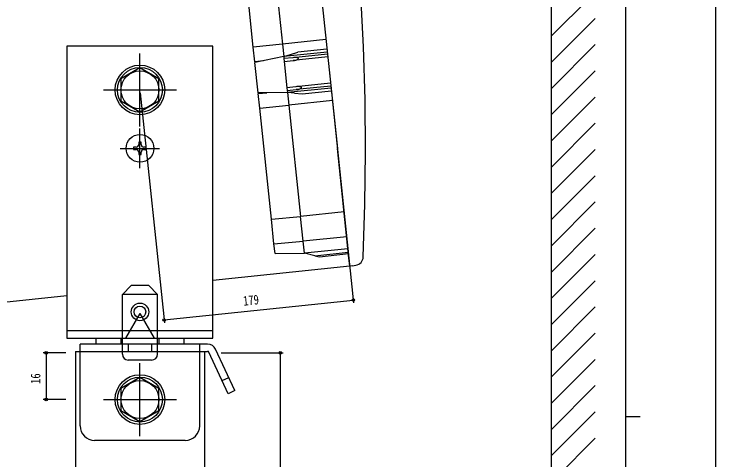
# Model space of a CAD drawing. Units: millimetres on the paper. Extents: x -420 to 420, y -297 to 297.
# Drawn here: x 180.2 to 420.5, y -2.4 to 150.3 of the extents above; entities that cross this region are included whole.
import ezdxf
from ezdxf.enums import TextEntityAlignment as Align

# ---------------------------------------------------------------- set-up
doc = ezdxf.new("R2010")
doc.units = ezdxf.units.MM
for name, color, linetype in [('0-4_YKK_12', 2, 'Continuous'), ('0-5_YKK_13', 4, 'Continuous'), ('0-7_YKK_D', 6, 'Continuous'), ('0-8_YKK_ZWAK', 7, 'Continuous'), ('0-9_YSS_K', 3, 'Continuous')]:
    doc.layers.add(name, color=color, linetype=linetype)
doc.styles.add('ＭＳ ゴシック', font='')
doc.styles.get('ＭＳ ゴシック').set_extended_font_data('MS Gothic')

msp = doc.modelspace()

# ---------------------------------------------------------------- linework, layer by layer
at = {"layer": '0-4_YKK_12'}
for p, q in [((295.125, 63.991), (248.248, 59.064)), ((198.288, 53.813), (81.015, 41.487)), ((201.188, 34.813), (201.188, -23.203)), ((201.188, 34.813), (245.388, 34.813)), ((245.388, 34.813), (245.388, -23.203))]:
    msp.add_line(p, q, dxfattribs=at)
at = {"layer": '0-5_YKK_13'}
for p, q in [((266.723, 190.716), (272.054, 139.996)), ((281.743, 191.308), (290.892, 104.269)), ((262.109, 138.951), (256.882, 188.679)), ((272.054, 139.996), (262.109, 138.951)), ((286.972, 141.564), (272.054, 139.996)), ((272.054, 139.996), (272.503, 135.719)), ((287.421, 137.287), (272.503, 135.719)), ((274.812, 136.414), (277.377, 137.187)), ((287.322, 138.232), (277.377, 137.187)), ((223.288, 111.807), (223.288, 136.818)), ((272.503, 135.719), (262.663, 133.68)), ((272.503, 135.719), (274.812, 136.414)), ((272.503, 135.719), (272.577, 135.023)), ((275.637, 135.345), (272.577, 135.023)), ((272.577, 135.023), (272.681, 134.029)), ((287.494, 136.591), (275.637, 135.345)), ((287.599, 135.597), (275.741, 134.35)), ((272.681, 134.029), (275.741, 134.35)), ((272.681, 134.029), (273.622, 125.078)), ((276.682, 125.4), (273.622, 125.078)), ((273.622, 125.078), (273.726, 124.083)), ((288.54, 126.646), (276.682, 125.4)), ((288.644, 125.651), (276.786, 124.405)), ((210.783, 124.313), (235.794, 124.313)), ((263.781, 123.038), (266.765, 123.352)), ((264.304, 118.066), (263.781, 123.038)), ((273.726, 124.083), (276.786, 124.405)), ((273.726, 124.083), (273.8, 123.387)), ((288.717, 124.955), (273.8, 123.387)), ((276.202, 123.187), (273.8, 123.387)), ((273.8, 123.387), (274.249, 119.111)), ((276.202, 123.187), (278.871, 122.965)), ((278.871, 122.965), (288.817, 124.01)), ((289.167, 120.679), (274.249, 119.111)), ((264.304, 118.066), (274.249, 119.111)), ((268.301, 80.039), (264.304, 118.066)), ((274.249, 119.111), (278.252, 81.021)), ((223.288, 97.563), (223.288, 111.063)), ((216.538, 104.313), (230.038, 104.313)), ((221.998, 104.743), (221.138, 104.743)), ((224.578, 103.883), (225.438, 103.883)), ((294.838, 66.721), (290.892, 104.269)), ((293.17, 82.589), (278.252, 81.021)), ((268.301, 80.039), (278.252, 81.021)), ((269.186, 71.61), (268.301, 80.039)), ((279.15, 72.478), (278.252, 81.021)), ((269.186, 71.61), (279.15, 72.478)), ((294.068, 74.046), (279.15, 72.478)), ((279.58, 68.391), (279.15, 72.478)), ((269.53, 68.341), (269.186, 71.61)), ((294.498, 69.959), (279.58, 68.391)), ((269.53, 68.341), (279.58, 68.391)), ((283.215, 67.567), (279.58, 68.391)), ((283.215, 67.567), (294.623, 68.766)), ((283.215, 67.567), (284.73, 67.223)), ((284.73, 67.223), (294.675, 68.269)), ((296.051, 64.121), (297.177, 64.28)), ((217.288, 54.313), (220.288, 57.313)), ((226.288, 57.313), (220.288, 57.313)), ((229.288, 54.313), (226.288, 57.313)), ((217.288, 37.313), (217.288, 54.313)), ((229.288, 54.313), (217.288, 54.313)), ((229.288, 37.313), (229.288, 54.313)), ((223.288, 47.777), (218.401, 39.313)), ((223.288, 47.777), (228.175, 39.313)), ((248.288, 41.813), (198.288, 41.813)), ((216.788, 39.313), (216.788, 37.313)), ((229.788, 39.313), (229.788, 37.313)), ((246.47, 37.313), (202.788, 37.313)), ((202.788, 34.313), (202.788, 37.313)), ((217.288, 33.813), (217.288, 37.313)), ((219.288, 37.313), (219.288, 34.813)), ((227.288, 37.313), (227.288, 34.813)), ((229.288, 33.813), (229.288, 37.313)), ((243.788, 34.313), (243.788, 37.313)), ((202.788, 34.813), (217.288, 34.813)), ((202.788, 9.313), (202.788, 34.313)), ((243.788, 34.813), (246.47, 34.813)), ((243.788, 9.313), (243.788, 34.313)), ((255.816, 21.369), (249.189, 35.58)), ((227.288, 31.813), (219.288, 31.813)), ((223.288, 5.807), (223.288, 30.818)), ((251.437, 24.844), (253.703, 25.901)), ((210.783, 18.313), (235.794, 18.313)), ((238.788, 4.313), (207.788, 4.313))]:
    msp.add_line(p, q, dxfattribs=at)
for points in [[(299.757, 67.127), (300.318, 85.096), (300.521, 103.073), (300.364, 121.051), (299.848, 139.021), (298.971, 156.978), (297.746, 174.915), (296.115, 192.819)], [(265.615, 134.292), (262.631, 133.978), (262.109, 138.951)], [(275.741, 134.35), (276.072, 134.393), (276.197, 134.413), (276.392, 134.449), (276.69, 134.517), (276.958, 134.596), (277.188, 134.682), (277.371, 134.773), (277.504, 134.866), (277.563, 135.132), (277.468, 135.207), (277.319, 135.27), (277.12, 135.321), (276.878, 135.358), (276.6, 135.379), (276.294, 135.384), (276.095, 135.379), (275.97, 135.372), (275.637, 135.345)], [(273.8, 123.387), (263.75, 123.337), (262.663, 133.68)], [(276.786, 124.405), (277.137, 124.451), (277.268, 124.472), (277.474, 124.511), (277.785, 124.585), (278.061, 124.67), (278.292, 124.763), (278.47, 124.861), (278.643, 125.057), (278.559, 125.232), (278.423, 125.304), (278.229, 125.362), (277.984, 125.405), (277.697, 125.431), (277.376, 125.439), (277.167, 125.435), (277.034, 125.428), (276.682, 125.4)], [(223.718, 105.603), (223.718, 106.463), (222.858, 106.463), (222.858, 105.603)], [(221.138, 104.743), (221.138, 103.883), (221.998, 103.883)], [(225.438, 103.883), (225.438, 104.743), (224.578, 104.743)], [(222.858, 103.023), (222.858, 102.163), (223.718, 102.163), (223.718, 103.023)], [(296.051, 64.121), (295.125, 63.991), (294.838, 66.721)], [(217.288, 34.813), (229.288, 34.813), (243.788, 34.813)], [(255.816, 21.369), (253.55, 20.313), (246.923, 34.524)]]:
    msp.add_lwpolyline(points, dxfattribs=at)
for points in [[(248.288, 39.313), (248.288, 139.313), (198.288, 139.313), (198.288, 39.313)], [(223.288, 131.818), (216.788, 128.065), (216.788, 120.56), (223.288, 116.807), (229.788, 120.56), (229.788, 128.065)], [(238.288, 37.313), (208.288, 37.313), (208.288, 39.313), (238.288, 39.313)], [(223.288, 25.818), (216.788, 22.065), (216.788, 14.56), (223.288, 10.807), (229.788, 14.56), (229.788, 22.065)]]:
    msp.add_lwpolyline(points, close=True, dxfattribs=at)
for centre, radius in [((223.288, 124.313), 8.5), ((223.288, 124.313), 7.7), ((223.288, 124.313), 6.5), ((223.288, 104.313), 4.75), ((223.288, 48.313), 3), ((223.288, 48.313), 2), ((223.288, 18.313), 8.5), ((223.288, 18.313), 7.7), ((223.288, 18.313), 6.5)]:
    msp.add_circle(centre, radius, dxfattribs=at)
for centre, radius, start, end in [((221.998, 105.603), 0.86, 270, 0), ((221.998, 103.023), 0.86, 0, 90), ((224.578, 105.603), 0.86, 180, 270), ((224.578, 103.023), 0.86, 90, 180), ((296.76, 67.25), 3, 278, 357.63909), ((246.47, 34.313), 3, 25, 90), ((219.288, 33.813), 2, 180, 270), ((227.288, 33.813), 2, 270, 0), ((246.47, 34.313), 0.5, 25, 90), ((207.788, 9.313), 5, 180, 270), ((238.788, 9.313), 5, 270, 0)]:
    msp.add_arc(centre, radius, start, end, dxfattribs=at)
at = {"layer": '0-7_YKK_D'}
for p, q in [((288.174, 130.127), (296.452, 51.364)), ((223.393, 123.318), (231.671, 44.556)), ((231.567, 45.55), (296.348, 52.359)), ((197.879, 34.313), (190.188, 34.313)), ((191.188, 34.313), (191.188, 18.313)), ((251.085, 34.313), (272.353, 34.313)), ((271.353, 34.313), (271.353, -93.949)), ((197.914, 18.313), (190.188, 18.313))]:
    msp.add_line(p, q, dxfattribs=at)
for centre in [(296.348, 52.359), (231.567, 45.55), (191.188, 34.313), (271.353, 34.313), (191.188, 18.313)]:
    msp.add_circle(centre, 0.425, dxfattribs=at)
at = {"layer": '0-8_YKK_ZWAK'}
for p, q in [((389.502, 277.5), (389.502, -252.5)), ((389.502, 12.5), (394.502, 12.5))]:
    msp.add_line(p, q, dxfattribs=at)
msp.add_lwpolyline([(-420.5, -297), (420.5, -297), (420.5, 297), (-420.5, 297)], close=True, dxfattribs=at)
at = {"layer": '0-9_YSS_K'}
for p, q in [((364.199, -54.306), (364.199, 265.392)), ((364.199, 142.79), (379.199, 157.79)), ((364.199, 133.81), (379.199, 148.81)), ((364.199, 142.79), (370.057, 148.649)), ((364.199, 133.81), (379.037, 148.649)), ((364.199, -171.05), (364.199, 148.649)), ((364.199, 124.83), (379.199, 139.83)), ((364.199, 124.83), (379.199, 139.83)), ((364.199, 115.849), (379.199, 130.849)), ((364.199, 115.849), (379.199, 130.849)), ((364.199, 106.869), (379.199, 121.869)), ((364.199, 106.869), (379.199, 121.869)), ((364.199, 97.889), (379.199, 112.889)), ((364.199, 97.889), (379.199, 112.889)), ((364.199, 88.909), (379.199, 103.909)), ((364.199, 88.909), (379.199, 103.909)), ((364.199, 79.928), (379.199, 94.928)), ((364.199, 79.928), (379.199, 94.928)), ((364.199, 70.948), (379.199, 85.948)), ((364.199, 70.948), (379.199, 85.948)), ((364.199, 61.968), (379.199, 76.968)), ((364.199, 61.968), (379.199, 76.968)), ((364.199, 52.988), (379.199, 67.988)), ((364.199, 52.988), (379.199, 67.988)), ((364.199, 44.007), (379.199, 59.007)), ((364.199, 44.007), (379.199, 59.007)), ((364.199, 35.027), (379.199, 50.027)), ((364.199, 35.027), (379.199, 50.027)), ((364.199, 26.047), (379.199, 41.047)), ((364.199, 26.047), (379.199, 41.047)), ((364.199, 17.067), (379.199, 32.067)), ((364.199, 17.067), (379.199, 32.067)), ((364.199, 8.086), (379.199, 23.086)), ((364.199, 8.086), (379.199, 23.086)), ((364.199, -0.894), (379.199, 14.106)), ((364.199, -0.894), (379.199, 14.106)), ((364.199, -9.874), (379.199, 5.126)), ((364.199, -9.874), (379.199, 5.126))]:
    msp.add_line(p, q, dxfattribs=at)

# ---------------------------------------------------------------- texts
at = {"layer": '0-7_YKK_D', "style": 'ＭＳ ゴシック', "width": 0.8}
for s, rotation, p in [('179', 6, (258.904, 49.429)), ('16', 90, (190.188, 23.673))]:
    msp.add_text(s, height=3.299, rotation=rotation, dxfattribs=at).set_placement(p, align=Align.BOTTOM_LEFT)

doc.saveas('drawing.dxf')
